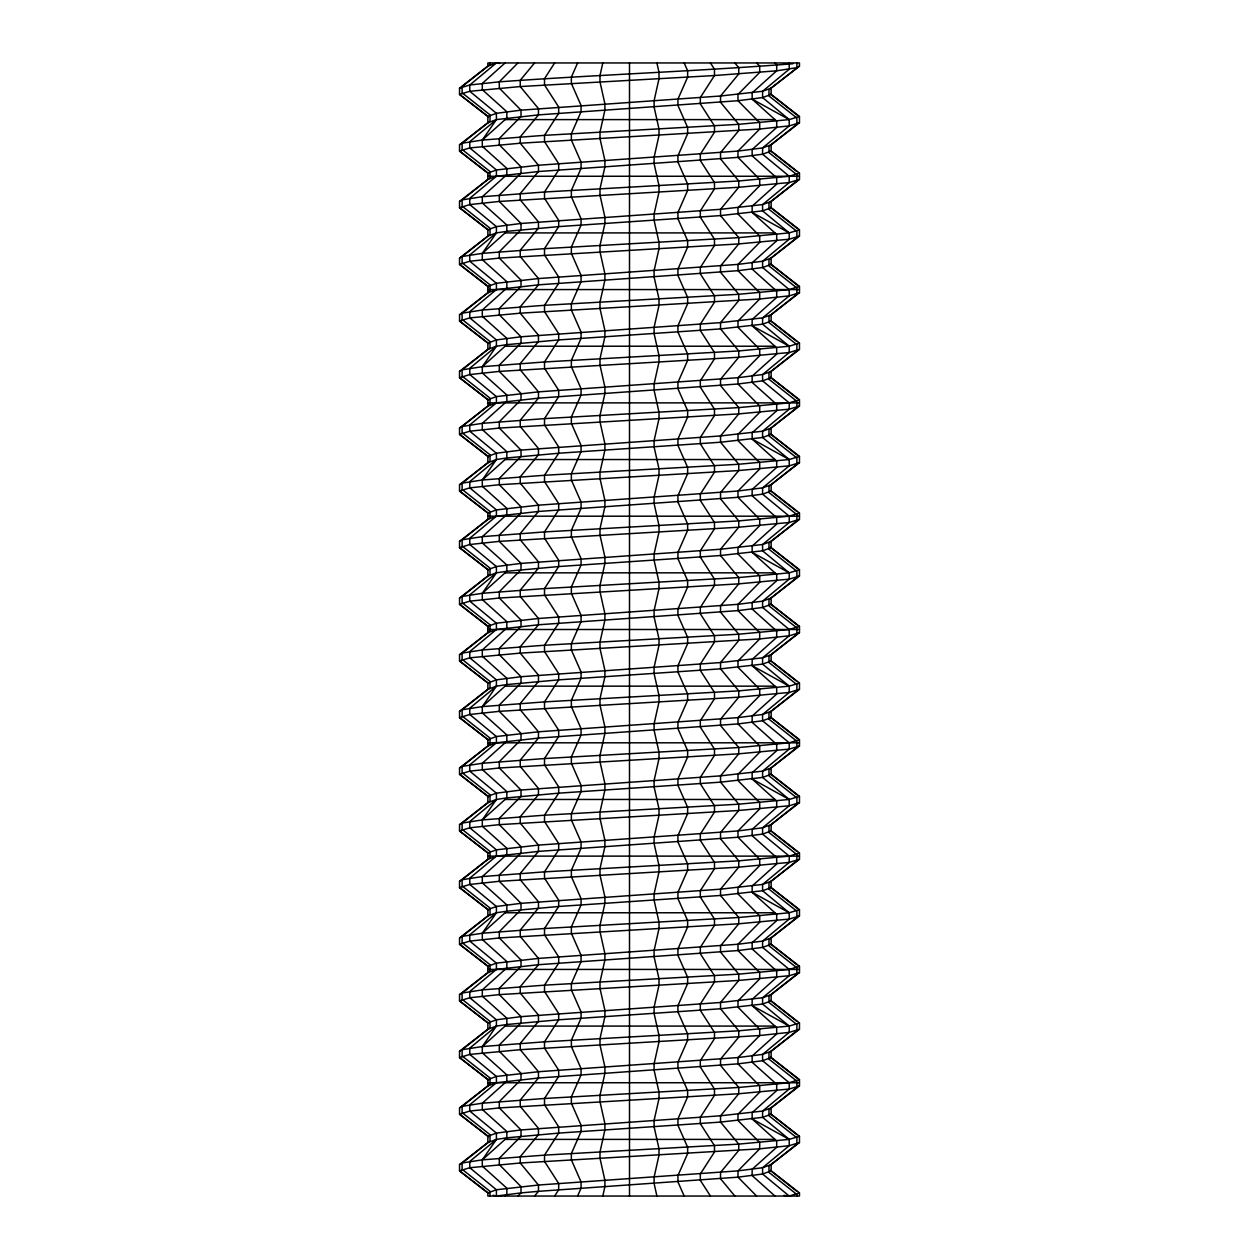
<?xml version="1.0" encoding="UTF-8"?>
<svg xmlns="http://www.w3.org/2000/svg" width="1259" height="1259" viewBox="0 0 1259 1259"><rect width="100%" height="100%" fill="white"/><g stroke="black" fill="none" stroke-linecap="round" stroke-linejoin="round"><path stroke-width="1.5" d="M602.793 62.95L599.992 75.54L599.992 81.835L604.902 103.867L604.902 110.162L599.992 132.195L599.992 138.49L604.902 160.523L604.902 166.817L599.992 188.85L599.992 195.145L604.902 217.178L604.902 223.472L599.992 245.505L599.992 251.8L604.902 273.832L604.902 280.127L599.992 302.16L599.992 308.455L604.902 330.488L604.902 336.782L599.992 358.815L599.992 365.11L604.902 387.142L604.902 393.438L599.992 415.47L599.992 421.765L604.902 443.798L604.902 450.092L599.992 472.125L599.992 478.42L604.902 500.452L604.902 506.748L599.992 528.78L599.992 535.075L604.902 557.107L604.902 563.403L599.992 585.435L599.992 591.73L604.902 613.763L604.902 620.058L599.992 642.09L599.992 648.385L604.902 670.418L604.902 676.712L599.992 698.745L599.992 705.04L604.902 727.072L604.902 733.367L599.992 755.4L599.992 761.695L604.902 783.727L604.902 790.023L599.992 812.055L599.992 818.35L604.902 840.382L604.902 846.678L599.992 868.71L599.992 875.005L604.902 897.038L604.902 903.332L599.992 925.365L599.992 931.66L604.902 953.692L604.902 959.987L599.992 982.02L599.992 988.315L604.902 1010.347L604.902 1016.643L599.992 1038.675L599.992 1044.97L604.902 1067.003L604.902 1073.297L599.992 1095.33L599.992 1101.625L604.902 1123.658L604.902 1129.953L599.992 1151.985L599.992 1158.28L604.902 1180.312L604.902 1186.608L602.793 1196.05M577.598 62.95L571.366 77.114L571.366 83.409L581.06 105.441L581.06 111.736L571.366 133.769L571.366 140.064L581.06 162.096L581.06 168.391L571.366 190.424L571.366 196.719L581.06 218.751L581.06 225.046L571.366 247.079L571.366 253.374L581.06 275.406L581.06 281.701L571.366 303.734L571.366 310.029L581.06 332.061L581.06 338.356L571.366 360.389L571.366 366.684L581.06 388.716L581.06 395.011L571.366 417.044L571.366 423.339L581.06 445.371L581.06 451.666L571.366 473.699L571.366 479.994L581.06 502.026L581.06 508.321L571.366 530.354L571.366 536.649L581.06 558.681L581.06 564.976L571.366 587.009L571.366 593.304L581.06 615.336L581.06 621.631L571.366 643.664L571.366 649.959L581.06 671.991L581.06 678.286L571.366 700.319L571.366 706.614L581.06 728.646L581.06 734.941L571.366 756.974L571.366 763.269L581.06 785.301L581.06 791.596L571.366 813.629L571.366 819.924L581.06 841.956L581.06 848.251L571.366 870.284L571.366 876.579L581.06 898.611L581.06 904.906L571.366 926.939L571.366 933.234L581.06 955.266L581.06 961.561L571.366 983.594L571.366 989.889L581.06 1011.921L581.06 1018.216L571.366 1040.249L571.366 1046.544L581.06 1068.576L581.06 1074.871L571.366 1096.904L571.366 1103.199L581.06 1125.231L581.06 1131.526L571.366 1153.559L571.366 1159.854L581.06 1181.886L581.06 1188.181L577.598 1196.05M554.637 62.95L544.518 78.688L544.518 84.983L558.681 107.015L558.681 113.31L544.518 135.343L544.518 141.637L558.681 163.67L558.681 169.965L544.518 191.998L544.518 198.292L558.681 220.325L558.681 226.62L544.518 248.653L544.518 254.947L558.681 276.98L558.681 283.275L544.518 305.308L544.518 311.603L558.681 333.635L558.681 339.93L544.518 361.962L544.518 368.257L558.681 390.29L558.681 396.585L544.518 418.618L544.518 424.913L558.681 446.945L558.681 453.24L544.518 475.272L544.518 481.567L558.681 503.6L558.681 509.895L544.518 531.928L544.518 538.222L558.681 560.255L558.681 566.55L544.518 588.582L544.518 594.877L558.681 616.91L558.681 623.205L544.518 645.237L544.518 651.533L558.681 673.565L558.681 679.86L544.518 701.893L544.518 708.188L558.681 730.22L558.681 736.515L544.518 758.548L544.518 764.842L558.681 786.875L558.681 793.17L544.518 815.202L544.518 821.497L558.681 843.53L558.681 849.825L544.518 871.857L544.518 878.153L558.681 900.185L558.681 906.48L544.518 928.513L544.518 934.808L558.681 956.84L558.681 963.135L544.518 985.168L544.518 991.462L558.681 1013.495L558.681 1019.79L544.518 1041.822L544.518 1048.118L558.681 1070.15L558.681 1076.445L544.518 1098.477L544.518 1104.773L558.681 1126.805L558.681 1133.1L544.518 1155.132L544.518 1161.428L558.681 1183.46L558.681 1189.755L554.637 1196.05M459.535 201.44L487.863 179.407L487.863 173.113L459.535 151.08L459.535 144.785L487.863 122.752L487.863 116.457L459.535 94.425L459.535 88.13L487.863 66.097L487.863 62.95L799.465 62.95L799.465 66.097L771.138 88.13L771.138 94.425L799.465 116.457L799.465 122.752L771.138 144.785L771.138 151.08L799.465 173.113L799.465 179.407L771.138 201.44L771.138 207.735L799.465 229.767L799.465 236.062L771.138 258.095L771.138 264.39L799.465 286.423L799.465 292.717L771.138 314.75L771.138 321.045L799.465 343.077L799.465 349.373L771.138 371.405L771.138 377.7L799.465 399.733L799.465 406.027L771.138 428.06L771.138 434.355L799.465 456.387L799.465 462.683L771.138 484.715L771.138 491.01L799.465 513.043L799.465 519.337L771.138 541.37L771.138 547.665L799.465 569.697L799.465 575.992L771.138 598.025L771.138 604.32L799.465 626.352L799.465 632.648L771.138 654.68L771.138 660.975L799.465 683.007L799.465 689.303L771.138 711.335L771.138 717.63L799.465 739.663L799.465 745.957L771.138 767.99L771.138 774.285L799.465 796.317L799.465 802.612L771.138 824.645L771.138 830.94L799.465 852.972L799.465 859.268L771.138 881.3L771.138 887.595L799.465 909.627L799.465 915.923L771.138 937.955L771.138 944.25L799.465 966.283L799.465 972.577L771.138 994.61L771.138 1000.905L799.465 1022.938L799.465 1029.233L771.138 1051.265L771.138 1057.56L799.465 1079.592L799.465 1085.888L771.138 1107.92L771.138 1114.215L799.465 1136.247L799.465 1142.543L771.138 1164.575L771.138 1170.87L799.465 1192.902L799.465 1196.05L487.863 1196.05L487.863 1192.902L459.535 1170.87L459.535 1164.575L487.863 1142.543L487.863 1136.247L459.535 1114.215L459.535 1107.92L487.863 1085.888L487.863 1079.592L459.535 1057.56L459.535 1051.265L487.863 1029.233L487.863 1022.938L459.535 1000.905L459.535 994.61L487.863 972.577L487.863 966.283L459.535 944.25L459.535 937.955L487.863 915.923L487.863 909.627L459.535 887.595L459.535 881.3L487.863 859.268L487.863 852.972L459.535 830.94L459.535 824.645L487.863 802.612L487.863 796.317L459.535 774.285L459.535 767.99L487.863 745.957L487.863 739.663L459.535 717.63L459.535 711.335L487.863 689.303L487.863 683.007L459.535 660.975L459.535 654.68L487.863 632.648L487.863 626.352L459.535 604.32L459.535 598.025L487.863 575.992L487.863 569.697L459.535 547.665L459.535 541.37L487.863 519.337L487.863 513.043L459.535 491.01L459.535 484.715L487.863 462.683L487.863 456.387L459.535 434.355L459.535 428.06L487.863 406.027L487.863 399.733L459.535 377.7L459.535 371.405L487.863 349.373L487.863 343.077L459.535 321.045L459.535 314.75L487.863 292.717L487.863 286.423L459.535 264.39L459.535 258.095L487.863 236.062L487.863 229.767L459.535 207.735L459.535 201.44L462.116 199.866L482.307 196.719L506.842 174.686L506.842 168.391L482.307 146.359L482.307 140.064L496.408 119.605L496.408 113.31L469.78 91.278L469.78 84.983L496.408 62.95L499.886 63.469M459.535 314.75L462.116 313.176L482.307 310.029L506.842 287.996L506.842 281.701L482.307 259.669L482.307 253.374L496.408 232.915L496.408 226.62L469.78 204.588L469.78 198.292L496.408 176.26L538.459 171.539L737.994 157.375L762.592 154.227L771.138 151.08M459.535 428.06L462.116 426.486L482.307 423.339L506.842 401.306L506.842 395.011L482.307 372.979L482.307 366.684L496.408 346.225L496.408 339.93L469.78 317.897L469.78 311.603L496.408 289.57L538.459 284.849L737.994 270.685L762.592 267.538L771.138 264.39M459.535 541.37L462.116 539.796L482.307 536.649L506.842 514.616L506.842 508.321L482.307 486.289L482.307 479.994L496.408 459.535L496.408 453.24L469.78 431.207L469.78 424.913L496.408 402.88L538.459 398.159L737.994 383.995L762.592 380.847L771.138 377.7M459.535 654.68L462.116 653.106L482.307 649.959L506.842 627.926L506.842 621.631L482.307 599.599L482.307 593.304L496.408 572.845L496.408 566.55L469.78 544.518L469.78 538.222L496.408 516.19L538.459 511.469L737.994 497.305L762.592 494.157L771.138 491.01M459.535 767.99L462.116 766.416L482.307 763.269L506.842 741.236L506.842 734.941L482.307 712.909L482.307 706.614L496.408 686.155L496.408 679.86L469.78 657.827L469.78 651.533L496.408 629.5L538.459 624.779L737.994 610.615L762.592 607.467L771.138 604.32M459.535 881.3L462.116 879.726L482.307 876.579L506.842 854.546L506.842 848.251L482.307 826.219L482.307 819.924L496.408 799.465L496.408 793.17L469.78 771.138L469.78 764.842L496.408 742.81L538.459 738.089L737.994 723.925L762.592 720.778L771.138 717.63M459.535 994.61L462.116 993.036L482.307 989.889L506.842 967.856L506.842 961.561L482.307 939.529L482.307 933.234L496.408 912.775L496.408 906.48L469.78 884.447L469.78 878.153L496.408 856.12L538.459 851.399L737.994 837.235L762.592 834.087L771.138 830.94M459.535 1107.92L462.116 1106.346L482.307 1103.199L506.842 1081.166L506.842 1074.871L482.307 1052.839L482.307 1046.544L496.408 1026.085L496.408 1019.79L469.78 997.757L469.78 991.462L496.408 969.43L538.459 964.709L737.994 950.545L762.592 947.398L771.138 944.25M505.079 1196.05L506.842 1194.476L506.842 1188.181L482.307 1166.149L482.307 1159.854L496.408 1139.395L496.408 1133.1L469.78 1111.067L469.78 1104.773L496.408 1082.74L538.459 1078.019L737.994 1063.855L762.592 1060.707L771.138 1057.56M534.556 62.95L520.25 80.261L520.25 86.556L538.459 108.589L538.459 114.884L520.25 136.916L520.25 143.211L538.459 165.244L538.459 171.539L520.25 193.571L520.25 199.866L538.459 221.899L538.459 228.194L520.25 250.226L520.25 256.521L538.459 278.554L538.459 284.849L520.25 306.881L520.25 313.176L538.459 335.209L538.459 341.504L520.25 363.536L520.25 369.831L538.459 391.864L538.459 398.159L520.25 420.191L520.25 426.486L538.459 448.519L538.459 454.814L520.25 476.846L520.25 483.141L538.459 505.174L538.459 511.469L520.25 533.501L520.25 539.796L538.459 561.829L538.459 568.124L520.25 590.156L520.25 596.451L538.459 618.484L538.459 624.779L520.25 646.811L520.25 653.106L538.459 675.139L538.459 681.434L520.25 703.466L520.25 709.761L538.459 731.794L538.459 738.089L520.25 760.121L520.25 766.416L538.459 788.449L538.459 794.744L520.25 816.776L520.25 823.071L538.459 845.104L538.459 851.399L520.25 873.431L520.25 879.726L538.459 901.759L538.459 908.054L520.25 930.086L520.25 936.381L538.459 958.414L538.459 964.709L520.25 986.741L520.25 993.036L538.459 1015.069L538.459 1021.364L520.25 1043.396L520.25 1049.691L538.459 1071.724L538.459 1078.019L520.25 1100.051L520.25 1106.346L538.459 1128.379L538.459 1134.674L520.25 1156.706L520.25 1163.001L538.459 1185.034L538.459 1191.329L534.556 1196.05M517.905 62.95L499.304 81.835L469.78 84.983L459.535 88.13M517.905 1196.05L521.006 1192.902L538.459 1191.329L737.994 1177.165L762.592 1174.017L771.138 1170.87M505.079 62.95L482.307 83.409L482.307 89.704L506.842 111.736L506.842 118.031L482.307 140.064L462.116 143.211L459.535 144.785M459.535 258.095L462.116 256.521L482.307 253.374L506.842 231.341L558.681 226.62L720.541 215.604L762.592 210.882L771.138 207.735M459.535 371.405L462.116 369.831L482.307 366.684L506.842 344.651L558.681 339.93L720.541 328.914L762.592 324.192L771.138 321.045M459.535 484.715L462.116 483.141L482.307 479.994L506.842 457.961L558.681 453.24L720.541 442.224L762.592 437.502L771.138 434.355M459.535 598.025L462.116 596.451L482.307 593.304L506.842 571.271L558.681 566.55L720.541 555.534L762.592 550.812L771.138 547.665M459.535 711.335L462.116 709.761L482.307 706.614L506.842 684.581L558.681 679.86L720.541 668.844L762.592 664.122L771.138 660.975M459.535 824.645L462.116 823.071L482.307 819.924L506.842 797.891L558.681 793.17L720.541 782.154L762.592 777.433L771.138 774.285M459.535 937.955L462.116 936.381L482.307 933.234L506.842 911.201L558.681 906.48L720.541 895.464L762.592 890.742L771.138 887.595M459.535 1051.265L462.116 1049.691L482.307 1046.544L506.842 1024.511L558.681 1019.79L720.541 1008.774L762.592 1004.053L771.138 1000.905M459.535 1164.575L462.116 1163.001L482.307 1159.854L506.842 1137.821L558.681 1133.1L720.541 1122.084L762.592 1117.362L771.138 1114.215M771.138 94.425L762.592 97.573L737.994 100.72L538.459 114.884L496.408 119.605L469.78 141.637L469.78 147.933L496.408 169.965L538.459 165.244L737.994 151.08L762.592 147.933L771.138 144.785M799.465 173.113L789.22 176.26L738.75 180.981L544.518 191.998L482.307 196.719L482.307 203.014L506.842 225.046L506.842 231.341L496.408 232.915L469.78 254.947L469.78 261.243L496.408 283.275L538.459 278.554L737.994 264.39L762.592 261.243L771.138 258.095M799.465 286.423L789.22 289.57L738.75 294.291L544.518 305.308L482.307 310.029L482.307 316.324L506.842 338.356L506.842 344.651L496.408 346.225L469.78 368.257L469.78 374.553L496.408 396.585L538.459 391.864L737.994 377.7L762.592 374.553L771.138 371.405M799.465 399.733L789.22 402.88L738.75 407.601L544.518 418.618L482.307 423.339L482.307 429.634L506.842 451.666L506.842 457.961L496.408 459.535L469.78 481.567L469.78 487.863L496.408 509.895L538.459 505.174L737.994 491.01L762.592 487.863L771.138 484.715M799.465 513.043L789.22 516.19L738.75 520.911L544.518 531.928L482.307 536.649L482.307 542.944L506.842 564.976L506.842 571.271L496.408 572.845L469.78 594.877L469.78 601.173L496.408 623.205L538.459 618.484L737.994 604.32L762.592 601.173L771.138 598.025M799.465 626.352L789.22 629.5L738.75 634.221L544.518 645.237L482.307 649.959L482.307 656.254L506.842 678.286L506.842 684.581L496.408 686.155L469.78 708.188L469.78 714.482L496.408 736.515L538.459 731.794L737.994 717.63L762.592 714.482L771.138 711.335M799.465 739.663L789.22 742.81L738.75 747.531L544.518 758.548L482.307 763.269L482.307 769.564L506.842 791.596L506.842 797.891L496.408 799.465L469.78 821.497L469.78 827.793L496.408 849.825L538.459 845.104L737.994 830.94L762.592 827.793L771.138 824.645M799.465 852.972L789.22 856.12L738.75 860.841L544.518 871.857L482.307 876.579L482.307 882.874L506.842 904.906L506.842 911.201L496.408 912.775L469.78 934.808L469.78 941.102L496.408 963.135L538.459 958.414L737.994 944.25L762.592 941.102L771.138 937.955M799.465 966.283L789.22 969.43L738.75 974.151L544.518 985.168L482.307 989.889L482.307 996.184L506.842 1018.216L506.842 1024.511L496.408 1026.085L469.78 1048.118L469.78 1054.412L496.408 1076.445L538.459 1071.724L737.994 1057.56L762.592 1054.412L771.138 1051.265M799.465 1079.592L789.22 1082.74L738.75 1087.461L544.518 1098.477L482.307 1103.199L482.307 1109.494L506.842 1131.526L506.842 1137.821L496.408 1139.395L469.78 1161.428L469.78 1167.723L496.408 1189.755L538.459 1185.034L737.994 1170.87L762.592 1167.723L771.138 1164.575M487.863 66.097L496.408 62.95M487.863 116.457L496.408 113.31L521.006 110.162L720.541 95.999L762.592 91.278L771.138 88.13M487.863 122.752L496.408 119.605M487.863 173.113L496.408 169.965L496.408 176.26L487.863 179.407M487.863 229.767L496.408 226.62L521.006 223.472L720.541 209.309L762.592 204.588L771.138 201.44M487.863 236.062L496.408 232.915M487.863 286.423L496.408 283.275L496.408 289.57L487.863 292.717M487.863 343.077L496.408 339.93L521.006 336.782L720.541 322.619L762.592 317.897L771.138 314.75M487.863 349.373L496.408 346.225M487.863 399.733L496.408 396.585L496.408 402.88L487.863 406.027M487.863 456.387L496.408 453.24L521.006 450.092L720.541 435.929L762.592 431.207L771.138 428.06M487.863 462.683L496.408 459.535M487.863 513.043L496.408 509.895L496.408 516.19L487.863 519.337M487.863 569.697L496.408 566.55L521.006 563.403L720.541 549.239L762.592 544.518L771.138 541.37M487.863 575.992L496.408 572.845M487.863 626.352L496.408 623.205L496.408 629.5L487.863 632.648M487.863 683.007L496.408 679.86L521.006 676.712L720.541 662.549L762.592 657.827L771.138 654.68M487.863 689.303L496.408 686.155M487.863 739.663L496.408 736.515L496.408 742.81L487.863 745.957M487.863 796.317L496.408 793.17L521.006 790.023L720.541 775.859L762.592 771.138L771.138 767.99M487.863 802.612L496.408 799.465M487.863 852.972L496.408 849.825L496.408 856.12L487.863 859.268M487.863 909.627L496.408 906.48L521.006 903.332L720.541 889.169L762.592 884.447L771.138 881.3M487.863 915.923L496.408 912.775M487.863 966.283L496.408 963.135L496.408 969.43L487.863 972.577M487.863 1022.938L496.408 1019.79L521.006 1016.643L720.541 1002.479L762.592 997.757L771.138 994.61M487.863 1029.233L496.408 1026.085M487.863 1079.592L496.408 1076.445L496.408 1082.74L487.863 1085.888M487.863 1136.247L496.408 1133.1L521.006 1129.953L720.541 1115.789L762.592 1111.067L771.138 1107.92M487.863 1142.543L496.408 1139.395M487.863 1192.902L496.408 1189.755L496.408 1196.05L521.006 1192.902L521.006 1186.608L499.304 1164.575L499.304 1158.28L521.006 1136.247L521.006 1129.953L499.304 1107.92L499.304 1101.625L521.006 1079.592L521.006 1073.297L499.304 1051.265L499.304 1044.97L521.006 1022.938L521.006 1016.643L499.304 994.61L499.304 988.315L521.006 966.283L521.006 959.987L499.304 937.955L499.304 931.66L521.006 909.627L521.006 903.332L499.304 881.3L499.304 875.005L521.006 852.972L521.006 846.678L499.304 824.645L499.304 818.35L521.006 796.317L521.006 790.023L499.304 767.99L499.304 761.695L521.006 739.663L521.006 733.367L499.304 711.335L499.304 705.04L521.006 683.007L521.006 676.712L499.304 654.68L499.304 648.385L521.006 626.352L521.006 620.058L499.304 598.025L499.304 591.73L521.006 569.697L521.006 563.403L499.304 541.37L499.304 535.075L521.006 513.043L521.006 506.748L499.304 484.715L499.304 478.42L521.006 456.387L521.006 450.092L499.304 428.06L499.304 421.765L521.006 399.733L521.006 393.438L499.304 371.405L499.304 365.11L521.006 343.077L521.006 336.782L499.304 314.75L499.304 308.455L521.006 286.423L521.006 280.127L499.304 258.095L499.304 251.8L521.006 229.767L521.006 223.472L499.304 201.44L499.304 195.145L521.006 173.113L521.006 166.817L499.304 144.785L499.304 138.49L521.006 116.457L521.006 110.162L499.304 88.13L499.304 81.835C597.081 74.769 695.597 71.37 793.044 63.737M799.465 66.097L768.981 89.704L768.981 95.999L796.884 118.031L796.884 124.326L768.981 146.359L768.981 152.654L796.884 174.686L796.884 180.981L768.981 203.014L768.981 209.309L796.884 231.341L796.884 237.636L768.981 259.669L768.981 265.964L796.884 287.996L796.884 294.291L768.981 316.324L768.981 322.619L796.884 344.651L796.884 350.946L768.981 372.979L768.981 379.274L796.884 401.306L796.884 407.601L768.981 429.634L768.981 435.929L796.884 457.961L796.884 464.256L768.981 486.289L768.981 492.584L796.884 514.616L796.884 520.911L768.981 542.944L768.981 549.239L796.884 571.271L796.884 577.566L768.981 599.599L768.981 605.894L796.884 627.926L796.884 634.221L768.981 656.254L768.981 662.549L796.884 684.581L796.884 690.876L768.981 712.909L768.981 719.204L796.884 741.236L796.884 747.531L768.981 769.564L768.981 775.859L796.884 797.891L796.884 804.186L768.981 826.219L768.981 832.514L796.884 854.546L796.884 860.841L768.981 882.874L768.981 889.169L796.884 911.201L796.884 917.496L768.981 939.529L768.981 945.824L796.884 967.856L796.884 974.151L768.981 996.184L768.981 1002.479L796.884 1024.511L796.884 1030.806L768.981 1052.839L768.981 1059.134L796.884 1081.166L796.884 1087.461L768.981 1109.494L768.981 1115.789L796.884 1137.821L796.884 1144.116L768.981 1166.149L768.981 1172.444L796.884 1194.476L796.884 1196.05M799.465 116.457L789.22 119.605L738.75 124.326L544.518 135.343L482.307 140.064M799.465 122.752L789.22 125.9L759.696 129.047L520.25 143.211L469.78 147.933L459.535 151.08L488.539 173.522M799.465 179.407L789.22 182.555L738.75 187.276L499.304 201.44L469.78 204.588L459.535 207.735L488.539 230.177M799.465 229.767L789.22 232.915L738.75 237.636L544.518 248.653L482.307 253.374M799.465 236.062L789.22 239.21L738.75 243.931L499.304 258.095L469.78 261.243L459.535 264.39L488.539 286.832M799.465 292.717L789.22 295.865L759.696 299.012L520.25 313.176L469.78 317.897L459.535 321.045L488.539 343.487M799.465 343.077L789.22 346.225L738.75 350.946L544.518 361.962L482.307 366.684M799.465 349.373L789.22 352.52L738.75 357.241L499.304 371.405L469.78 374.553L459.535 377.7L488.539 400.142M799.465 406.027L789.22 409.175L738.75 413.896L499.304 428.06L469.78 431.207L459.535 434.355L488.539 456.797M799.465 456.387L789.22 459.535L738.75 464.256L544.518 475.272L482.307 479.994M799.465 462.683L789.22 465.83L738.75 470.551L499.304 484.715L469.78 487.863L459.535 491.01L488.539 513.452M799.465 519.337L789.22 522.485L738.75 527.206L499.304 541.37L469.78 544.518L459.535 547.665L488.539 570.107M799.465 569.697L789.22 572.845L738.75 577.566L544.518 588.582L482.307 593.304M799.465 575.992L789.22 579.14L738.75 583.861L499.304 598.025L469.78 601.173L459.535 604.32L488.539 626.762M799.465 632.648L789.22 635.795L759.696 638.942L520.25 653.106L469.78 657.827L459.535 660.975L488.539 683.417M799.465 683.007L789.22 686.155L738.75 690.876L544.518 701.893L482.307 706.614M799.465 689.303L789.22 692.45L738.75 697.171L499.304 711.335L469.78 714.482L459.535 717.63L488.539 740.072M799.465 745.957L789.22 749.105L738.75 753.826L499.304 767.99L469.78 771.138L459.535 774.285L488.539 796.727M799.465 796.317L789.22 799.465L738.75 804.186L544.518 815.202L482.307 819.924M799.465 802.612L789.22 805.76L738.75 810.481L499.304 824.645L469.78 827.793L459.535 830.94L488.539 853.382M799.465 859.268L789.22 862.415L738.75 867.136L499.304 881.3L469.78 884.447L459.535 887.595L488.539 910.037M799.465 909.627L789.22 912.775L738.75 917.496L544.518 928.513L482.307 933.234M799.465 915.923L789.22 919.07L738.75 923.791L499.304 937.955L469.78 941.102L459.535 944.25L488.539 966.692M799.465 972.577L789.22 975.725L738.75 980.446L499.304 994.61L469.78 997.757L459.535 1000.905L488.539 1023.347M799.465 1022.938L789.22 1026.085L738.75 1030.806L544.518 1041.822L482.307 1046.544M799.465 1029.233L789.22 1032.38L759.696 1035.527L520.25 1049.691L469.78 1054.412L459.535 1057.56L488.539 1080.002M799.465 1085.888L789.22 1089.035L738.75 1093.756L499.304 1107.92L469.78 1111.067L459.535 1114.215L488.539 1136.657M799.465 1136.247L789.22 1139.395L738.75 1144.116L544.518 1155.132L482.307 1159.854M799.465 1142.543L789.22 1145.69L759.696 1148.838L520.25 1163.001L469.78 1167.723L459.535 1170.87L488.539 1193.312M799.465 1192.902L789.22 1196.05L783.853 1195.373M505.079 119.605L774.946 119.605M487.863 176.26L799.465 176.26M505.079 232.915L774.946 232.915M487.863 289.57L799.465 289.57M505.079 346.225L774.946 346.225M487.863 402.88L799.465 402.88M505.079 459.535L774.946 459.535M487.863 516.19L799.465 516.19M505.079 572.845L774.946 572.845M487.863 629.5L799.465 629.5M505.079 686.155L774.946 686.155M487.863 742.81L799.465 742.81M505.079 799.465L774.946 799.465M487.863 856.12L799.465 856.12M505.079 912.775L774.946 912.775M487.863 969.43L799.465 969.43M505.079 1026.085L774.946 1026.085M487.863 1082.74L799.465 1082.74M505.079 1139.395L774.946 1139.395M493.213 1195.263L496.408 1196.05M796.884 62.95L796.884 67.671L776.693 70.819L752.158 92.851L752.158 99.146L789.22 119.605L789.22 125.9L762.592 147.933L762.592 154.227L789.22 176.26L789.22 182.555L762.592 204.588L762.592 210.882L789.22 232.915L789.22 239.21L762.592 261.243L762.592 267.538L789.22 289.57L789.22 295.865L762.592 317.897L762.592 324.192L789.22 346.225L789.22 352.52L762.592 374.553L762.592 380.847L789.22 402.88L789.22 409.175L762.592 431.207L762.592 437.502L789.22 459.535L789.22 465.83L762.592 487.863L762.592 494.157L789.22 516.19L789.22 522.485L762.592 544.518L762.592 550.812L789.22 572.845L789.22 579.14L762.592 601.173L762.592 607.467L789.22 629.5L789.22 635.795L762.592 657.827L762.592 664.122L789.22 686.155L789.22 692.45L762.592 714.482L762.592 720.778L789.22 742.81L789.22 749.105L762.592 771.138L762.592 777.433L789.22 799.465L789.22 805.76L762.592 827.793L762.592 834.087L789.22 856.12L789.22 862.415L762.592 884.447L762.592 890.742L789.22 912.775L789.22 919.07L762.592 941.102L762.592 947.398L789.22 969.43L789.22 975.725L762.592 997.757L762.592 1004.053L789.22 1026.085L789.22 1032.38L762.592 1054.412L762.592 1060.707L789.22 1082.74L789.22 1089.035L762.592 1111.067L762.592 1117.362L789.22 1139.395L789.22 1145.69L762.592 1167.723L762.592 1174.017L789.22 1196.05M752.158 99.146L776.693 121.179L776.693 127.474L752.158 149.506L752.158 155.801L776.693 177.834L776.693 184.129L752.158 206.161L752.158 212.456L789.22 232.915M752.158 212.456L776.693 234.489L776.693 240.784L752.158 262.816L752.158 269.111L776.693 291.144L776.693 297.439L752.158 319.471L752.158 325.766L789.22 346.225M752.158 325.766L776.693 347.799L776.693 354.094L752.158 376.126L752.158 382.421L776.693 404.454L776.693 410.749L752.158 432.781L752.158 439.076L789.22 459.535M752.158 439.076L776.693 461.109L776.693 467.404L752.158 489.436L752.158 495.731L776.693 517.764L776.693 524.059L752.158 546.091L752.158 552.386L789.22 572.845M752.158 552.386L776.693 574.419L776.693 580.714L752.158 602.746L752.158 609.041L776.693 631.074L776.693 637.369L752.158 659.401L752.158 665.696L789.22 686.155M752.158 665.696L776.693 687.729L776.693 694.024L752.158 716.056L752.158 722.351L776.693 744.384L776.693 750.679L752.158 772.711L752.158 779.006L789.22 799.465M752.158 779.006L776.693 801.039L776.693 807.334L752.158 829.366L752.158 835.661L776.693 857.694L776.693 863.989L752.158 886.021L752.158 892.316L789.22 912.775M752.158 892.316L776.693 914.349L776.693 920.644L752.158 942.676L752.158 948.971L776.693 971.004L776.693 977.299L752.158 999.331L752.158 1005.626L789.22 1026.085M752.158 1005.626L776.693 1027.659L776.693 1033.954L752.158 1055.986L752.158 1062.281L776.693 1084.314L776.693 1090.609L752.158 1112.641L752.158 1118.936L789.22 1139.395M770.461 94.016L796.884 114.884M770.461 150.671L796.884 171.539M770.461 207.326L796.884 228.194M770.461 263.981L796.884 284.849M770.461 320.636L796.884 341.504M488.539 116.867L459.535 94.425L469.78 91.278L520.25 86.556L714.482 75.54L776.693 70.819L776.693 64.524L774.946 62.95M770.461 377.291L796.884 398.159M770.461 433.946L796.884 454.814M770.461 490.601L796.884 511.469M770.461 547.256L796.884 568.124M770.461 603.911L796.884 624.779M770.461 660.566L796.884 681.434M770.461 717.221L796.884 738.089M770.461 773.876L796.884 794.744M770.461 830.531L796.884 851.399M770.461 887.186L796.884 908.054M770.461 943.841L796.884 964.709M770.461 1000.496L796.884 1021.364M770.461 1057.151L796.884 1078.019M770.461 1113.806L796.884 1134.674M770.461 1170.461L796.884 1191.329M789.22 119.605L762.592 97.573L762.592 91.278L789.22 69.245L789.22 62.95M752.158 1118.936L776.693 1140.969L776.693 1147.264L752.158 1169.296L752.158 1175.591L774.946 1196.05M756.596 62.95L759.696 66.097L759.696 72.392L737.994 94.425L737.994 100.72L759.696 122.752L759.696 129.047L737.994 151.08L737.994 157.375L759.696 179.407L759.696 185.702L737.994 207.735L737.994 214.03L759.696 236.062L759.696 242.357L737.994 264.39L737.994 270.685L759.696 292.717L759.696 299.012L737.994 321.045L737.994 327.34L759.696 349.373L759.696 355.668L737.994 377.7L737.994 383.995L759.696 406.027L759.696 412.322L737.994 434.355L737.994 440.65L759.696 462.683L759.696 468.978L737.994 491.01L737.994 497.305L759.696 519.337L759.696 525.633L737.994 547.665L737.994 553.96L759.696 575.992L759.696 582.288L737.994 604.32L737.994 610.615L759.696 632.648L759.696 638.942L737.994 660.975L737.994 667.27L759.696 689.303L759.696 695.597L737.994 717.63L737.994 723.925L759.696 745.957L759.696 752.252L737.994 774.285L737.994 780.58L759.696 802.612L759.696 808.908L737.994 830.94L737.994 837.235L759.696 859.268L759.696 865.562L737.994 887.595L737.994 893.89L759.696 915.923L759.696 922.217L737.994 944.25L737.994 950.545L759.696 972.577L759.696 978.872L737.994 1000.905L737.994 1007.2L759.696 1029.233L759.696 1035.527L737.994 1057.56L737.994 1063.855L759.696 1085.888L759.696 1092.182L737.994 1114.215L737.994 1120.51L759.696 1142.543L759.696 1148.838L737.994 1170.87L737.994 1177.165L756.596 1196.05M734.847 62.95L738.75 67.671L738.75 73.966L720.541 95.999L720.541 102.294L738.75 124.326L738.75 130.621L720.541 152.654L720.541 158.949L738.75 180.981L738.75 187.276L720.541 209.309L720.541 215.604L738.75 237.636L738.75 243.931L720.541 265.964L720.541 272.259L738.75 294.291L738.75 300.586L720.541 322.619L720.541 328.914L738.75 350.946L738.75 357.241L720.541 379.274L720.541 385.569L738.75 407.601L738.75 413.896L720.541 435.929L720.541 442.224L738.75 464.256L738.75 470.551L720.541 492.584L720.541 498.879L738.75 520.911L738.75 527.206L720.541 549.239L720.541 555.534L738.75 577.566L738.75 583.861L720.541 605.894L720.541 612.189L738.75 634.221L738.75 640.516L720.541 662.549L720.541 668.844L738.75 690.876L738.75 697.171L720.541 719.204L720.541 725.499L738.75 747.531L738.75 753.826L720.541 775.859L720.541 782.154L738.75 804.186L738.75 810.481L720.541 832.514L720.541 838.809L738.75 860.841L738.75 867.136L720.541 889.169L720.541 895.464L738.75 917.496L738.75 923.791L720.541 945.824L720.541 952.119L738.75 974.151L738.75 980.446L720.541 1002.479L720.541 1008.774L738.75 1030.806L738.75 1037.101L720.541 1059.134L720.541 1065.429L738.75 1087.461L738.75 1093.756L720.541 1115.789L720.541 1122.084L738.75 1144.116L738.75 1150.411L720.541 1172.444L720.541 1178.739L734.847 1196.05M710.438 62.95L714.482 69.245L714.482 75.54L700.319 97.573L700.319 103.867L714.482 125.9L714.482 132.195L700.319 154.227L700.319 160.523L714.482 182.555L714.482 188.85L700.319 210.882L700.319 217.178L714.482 239.21L714.482 245.505L700.319 267.538L700.319 273.832L714.482 295.865L714.482 302.16L700.319 324.192L700.319 330.488L714.482 352.52L714.482 358.815L700.319 380.847L700.319 387.142L714.482 409.175L714.482 415.47L700.319 437.502L700.319 443.798L714.482 465.83L714.482 472.125L700.319 494.157L700.319 500.452L714.482 522.485L714.482 528.78L700.319 550.812L700.319 557.107L714.482 579.14L714.482 585.435L700.319 607.467L700.319 613.763L714.482 635.795L714.482 642.09L700.319 664.122L700.319 670.418L714.482 692.45L714.482 698.745L700.319 720.778L700.319 727.072L714.482 749.105L714.482 755.4L700.319 777.433L700.319 783.727L714.482 805.76L714.482 812.055L700.319 834.087L700.319 840.382L714.482 862.415L714.482 868.71L700.319 890.742L700.319 897.038L714.482 919.07L714.482 925.365L700.319 947.398L700.319 953.692L714.482 975.725L714.482 982.02L700.319 1004.053L700.319 1010.347L714.482 1032.38L714.482 1038.675L700.319 1060.707L700.319 1067.003L714.482 1089.035L714.482 1095.33L700.319 1117.362L700.319 1123.658L714.482 1145.69L714.482 1151.985L700.319 1174.017L700.319 1180.312L710.438 1196.05M684.172 62.95L687.634 70.819L687.634 77.114L677.94 99.146L677.94 105.441L687.634 127.474L687.634 133.769L677.94 155.801L677.94 162.096L687.634 184.129L687.634 190.424L677.94 212.456L677.94 218.751L687.634 240.784L687.634 247.079L677.94 269.111L677.94 275.406L687.634 297.439L687.634 303.734L677.94 325.766L677.94 332.061L687.634 354.094L687.634 360.389L677.94 382.421L677.94 388.716L687.634 410.749L687.634 417.044L677.94 439.076L677.94 445.371L687.634 467.404L687.634 473.699L677.94 495.731L677.94 502.026L687.634 524.059L687.634 530.354L677.94 552.386L677.94 558.681L687.634 580.714L687.634 587.009L677.94 609.041L677.94 615.336L687.634 637.369L687.634 643.664L677.94 665.696L677.94 671.991L687.634 694.024L687.634 700.319L677.94 722.351L677.94 728.646L687.634 750.679L687.634 756.974L677.94 779.006L677.94 785.301L687.634 807.334L687.634 813.629L677.94 835.661L677.94 841.956L687.634 863.989L687.634 870.284L677.94 892.316L677.94 898.611L687.634 920.644L687.634 926.939L677.94 948.971L677.94 955.266L687.634 977.299L687.634 983.594L677.94 1005.626L677.94 1011.921L687.634 1033.954L687.634 1040.249L677.94 1062.281L677.94 1068.576L687.634 1090.609L687.634 1096.904L677.94 1118.936L677.94 1125.231L687.634 1147.264L687.634 1153.559L677.94 1175.591L677.94 1181.886L684.172 1196.05M656.899 62.95L659.008 72.392L659.008 78.688L654.098 100.72L654.098 107.015L659.008 129.047L659.008 135.343L654.098 157.375L654.098 163.67L659.008 185.702L659.008 191.998L654.098 214.03L654.098 220.325L659.008 242.357L659.008 248.653L654.098 270.685L654.098 276.98L659.008 299.012L659.008 305.308L654.098 327.34L654.098 333.635L659.008 355.668L659.008 361.962L654.098 383.995L654.098 390.29L659.008 412.322L659.008 418.618L654.098 440.65L654.098 446.945L659.008 468.978L659.008 475.272L654.098 497.305L654.098 503.6L659.008 525.633L659.008 531.928L654.098 553.96L654.098 560.255L659.008 582.288L659.008 588.582L654.098 610.615L654.098 616.91L659.008 638.942L659.008 645.237L654.098 667.27L654.098 673.565L659.008 695.597L659.008 701.893L654.098 723.925L654.098 730.22L659.008 752.252L659.008 758.548L654.098 780.58L654.098 786.875L659.008 808.908L659.008 815.202L654.098 837.235L654.098 843.53L659.008 865.562L659.008 871.857L654.098 893.89L654.098 900.185L659.008 922.217L659.008 928.513L654.098 950.545L654.098 956.84L659.008 978.872L659.008 985.168L654.098 1007.2L654.098 1013.495L659.008 1035.527L659.008 1041.822L654.098 1063.855L654.098 1070.15L659.008 1092.182L659.008 1098.477L654.098 1120.51L654.098 1126.805L659.008 1148.838L659.008 1155.132L654.098 1177.165L654.098 1183.46L656.899 1196.05M629.5 62.95L629.5 1196.05M490.019 62.95L490.019 64.524L462.116 86.556L462.116 92.851L490.019 114.884L490.019 121.179L462.116 143.211L462.116 149.506L490.019 171.539L490.019 177.834L462.116 199.866L462.116 206.161L490.019 228.194L490.019 234.489L462.116 256.521L462.116 262.816L490.019 284.849L490.019 291.144L462.116 313.176L462.116 319.471L490.019 341.504L490.019 347.799L462.116 369.831L462.116 376.126L490.019 398.159L490.019 404.454L462.116 426.486L462.116 432.781L490.019 454.814L490.019 461.109L462.116 483.141L462.116 489.436L490.019 511.469L490.019 517.764L462.116 539.796L462.116 546.091L490.019 568.124L490.019 574.419L462.116 596.451L462.116 602.746L490.019 624.779L490.019 631.074L462.116 653.106L462.116 659.401L490.019 681.434L490.019 687.729L462.116 709.761L462.116 716.056L490.019 738.089L490.019 744.384L462.116 766.416L462.116 772.711L490.019 794.744L490.019 801.039L462.116 823.071L462.116 829.366L490.019 851.399L490.019 857.694L462.116 879.726L462.116 886.021L490.019 908.054L490.019 914.349L462.116 936.381L462.116 942.676L490.019 964.709L490.019 971.004L462.116 993.036L462.116 999.331L490.019 1021.364L490.019 1027.659L462.116 1049.691L462.116 1055.986L490.019 1078.019L490.019 1084.314L462.116 1106.346L462.116 1112.641L490.019 1134.674L490.019 1140.969L462.116 1163.001L462.116 1169.296L490.019 1191.329L490.019 1196.05"/></g></svg>
